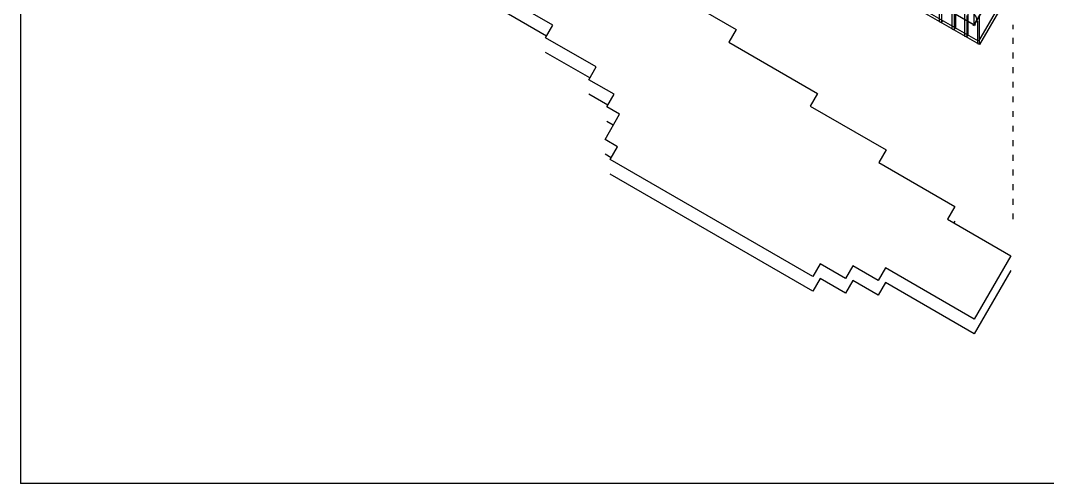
# Model space of a CAD drawing. Header units: metres. Extents: x 1950 to 2882, y 2050 to 2715.
# Drawn here: x 2531.4 to 2742.1, y 2077.4 to 2172.3 of the extents above; entities that cross this region are included whole.
import ezdxf

# ---------------------------------------------------------------- set-up
doc = ezdxf.new("R2010")
doc.units = ezdxf.units.M
doc.linetypes.add('ACAD_ISO03W100', pattern=[30, 12, -18])
for name, color, linetype, transparency in [('DOUBLE SKIN FACADE', 250, 'Continuous', 0.5), ('lamina', 255, 'Continuous', 0.5), ('lineass', 250, 'ACAD_ISO03W100', 0.5)]:
    doc.layers.add(name, color=color, linetype=linetype, transparency=transparency)
doc.layers.add('OUTLINE', color=250, linetype='Continuous')
doc.layers.add('PILARS', color=250, linetype='Continuous')

msp = doc.modelspace()

# ---------------------------------------------------------------- linework, layer by layer
at = {"layer": 'DOUBLE SKIN FACADE'}
for p, q in [((2719.9, 2176.64), (2719.9, 2172.11)), ((2720.34, 2176.34), (2720.34, 2171.86)), ((2722.5, 2175.14), (2722.5, 2170.61)), ((2722.94, 2174.84), (2722.94, 2170.36)), ((2723.19, 2175.27), (2723.19, 2170.79)), ((2720.34, 2171.86), (2720.59, 2172.29)), ((2725.1, 2173.64), (2725.1, 2169.11)), ((2725.53, 2173.34), (2725.53, 2168.86)), ((2725.78, 2173.77), (2725.78, 2169.29)), ((2728.13, 2167.36), (2728.13, 2173.36)), ((2719.9, 2172.11), (2720.12, 2171.99)), ((2720.34, 2171.86), (2720.12, 2171.99)), ((2722.5, 2170.61), (2722.72, 2170.49)), ((2722.94, 2170.36), (2722.72, 2170.49)), ((2722.94, 2170.36), (2723.19, 2170.79)), ((2727.7, 2172.14), (2727.7, 2167.61)), ((2725.1, 2169.11), (2725.32, 2168.99)), ((2725.53, 2168.86), (2725.32, 2168.99)), ((2725.53, 2168.86), (2725.78, 2169.29)), ((2727.7, 2167.61), (2727.92, 2167.49))]:
    msp.add_line(p, q, dxfattribs=at)
for points in [[(2624.28, 2239.29), (2637.05, 2261.4), (2662.94, 2246.45), (2661.44, 2243.85), (2682.23, 2231.85), (2680.73, 2229.26), (2698.91, 2218.76), (2697.41, 2216.16), (2713, 2207.16), (2711.5, 2204.56), (2727.09, 2195.56), (2725.59, 2192.96), (2738.58, 2185.46), (2728.13, 2167.36), (2709.95, 2177.86), (2708.45, 2175.26), (2703.25, 2178.26), (2701.75, 2175.66), (2696.55, 2178.66), (2695.05, 2176.07), (2648.37, 2203.02), (2649.87, 2205.61), (2647.28, 2207.11), (2649.87, 2211.61)], [(2737.9, 2185.28), (2727.95, 2168.04), (2709.76, 2178.54)]]:
    msp.add_lwpolyline(points, dxfattribs=at)
msp.add_arc((2725.45, 2172.01), 2.25, 3.2263, 58.8196, dxfattribs=at)
at = {"layer": 'lamina'}
for p in [(2531.39, 2497.87), (2828.39, 2077.37)]:
    msp.add_line(p, (2531.39, 2077.37), dxfattribs=at)
at = {"layer": 'lineass', "ltscale": 0.1}
msp.add_line((2735.05, 2131.53), (2735.05, 2171.42), dxfattribs=at)
at = {"layer": 'OUTLINE'}
for points in [[(2734.55, 2184.38), (2727.05, 2171.39), (2708.87, 2181.89)], [(2657.41, 2182.46), (2678.2, 2170.46), (2676.7, 2167.86), (2694.88, 2157.36), (2693.38, 2154.76), (2708.97, 2145.76), (2707.47, 2143.16), (2723.06, 2134.16), (2721.56, 2131.56), (2734.55, 2124.06), (2727.05, 2111.07), (2708.87, 2121.57), (2707.37, 2118.97), (2702.17, 2121.97), (2700.67, 2119.38), (2695.47, 2122.38), (2693.97, 2119.78), (2652.4, 2143.78), (2653.9, 2146.38), (2651.31, 2147.88), (2654.31, 2153.07), (2651.71, 2154.57), (2653.21, 2157.17), (2648.01, 2160.17), (2649.51, 2162.77), (2639.12, 2168.77), (2640.62, 2171.37), (2627.63, 2178.87)], [(2639.32, 2169.12), (2627.63, 2175.87)], [(2727.05, 2171.39), (2727.05, 2174.39)], [(2648.21, 2160.52), (2639.12, 2165.77)], [(2651.91, 2154.92), (2648.01, 2157.17)], [(2653.01, 2150.82), (2651.71, 2151.57)], [(2652.6, 2144.13), (2651.31, 2144.88)], [(2734.55, 2121.06), (2727.05, 2108.07), (2708.87, 2118.57), (2707.37, 2115.97), (2702.17, 2118.97), (2700.67, 2116.38), (2695.47, 2119.38), (2693.97, 2116.78), (2652.4, 2140.78)], [(2723.06, 2131.16), (2722.86, 2130.81)]]:
    msp.add_lwpolyline(points, dxfattribs=at)
at = {"layer": 'PILARS'}
for points in [[(2721.93, 2174.52), (2721.86, 2174.39), (2727.05, 2171.39), (2731.55, 2179.18)], [(2727, 2171.6), (2727.26, 2171.45), (2727.11, 2171.19), (2726.85, 2171.34), (2727, 2171.6)]]:
    msp.add_lwpolyline(points, dxfattribs=at)

doc.saveas('drawing.dxf')
